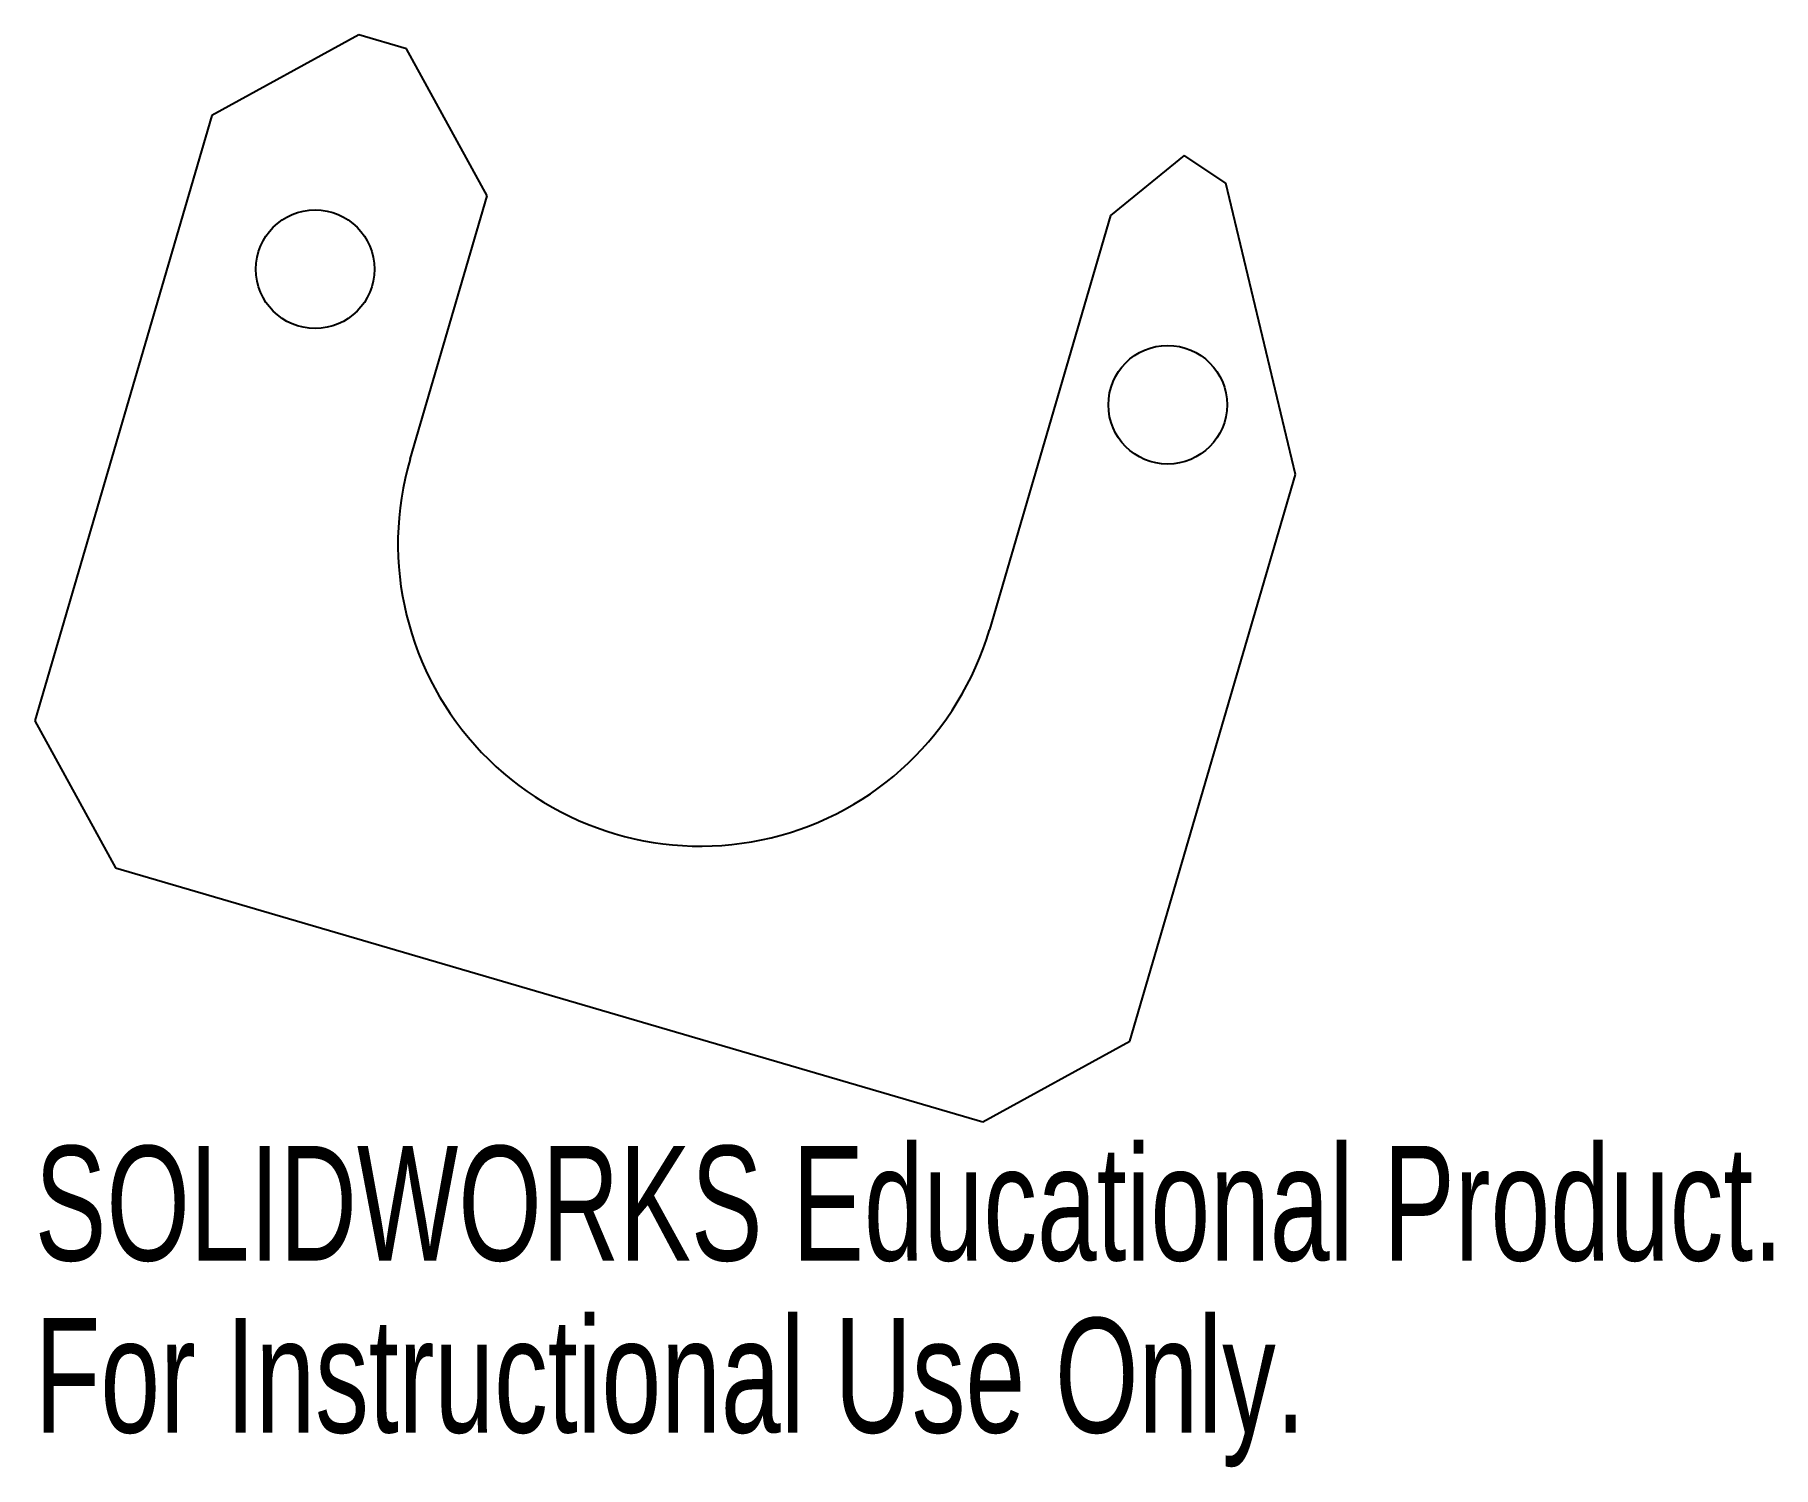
# Model space of a CAD drawing. Header units: millimetres. Extents: x 1407.2 to 1480.5, y 185.4 to 245.8.
import ezdxf

# ---------------------------------------------------------------- set-up
doc = ezdxf.new("R2010")
doc.units = ezdxf.units.MM
doc.styles.add('SLDTEXTSTYLE0', font='TXT', dxfattribs={"width": 0.7})

msp = doc.modelspace()

# ---------------------------------------------------------------- linework, layer by layer
at = {"color": 7, "linetype": 'Continuous', "lineweight": 25}
for p, q in [((1420.861, 245.761), (1414.659, 242.365)), ((1422.863, 245.175), (1420.861, 245.761)), ((1426.258, 238.973), (1422.863, 245.175)), ((1414.659, 242.365), (1407.197, 216.853)), ((1455.634, 240.67), (1452.535, 238.144)), ((1457.393, 239.502), (1455.634, 240.67)), ((1423.014, 227.882), (1426.258, 238.973)), ((1460.336, 227.234), (1457.393, 239.502)), ((1452.535, 238.144), (1447.429, 220.687)), ((1453.351, 203.353), (1460.336, 227.234)), ((1407.197, 216.853), (1410.592, 210.651)), ((1410.592, 210.651), (1447.149, 199.958)), ((1447.149, 199.958), (1453.351, 203.353))]:
    msp.add_line(p, q, dxfattribs=at)
for centre in [(1419.014, 235.882), (1454.944, 230.17)]:
    msp.add_circle(centre, 2.5, dxfattribs=at)
msp.add_ellipse((1435.221, 224.285), major_axis=(-9.45, 8.534), ratio=0.997433, start_param=0.448958, end_param=3.590551, dxfattribs=at)

# ---------------------------------------------------------------- texts
at = {"color": 7, "linetype": 'Continuous', "char_height": 4.83362, "attachment_point": 1, "style": 'SLDTEXTSTYLE0'}
for s, insert in [('SOLIDWORKS Educational Product.', (1407.197, 198.938)), ('For Instructional Use Only.', (1407.197, 191.688))]:
    msp.add_mtext(s, dxfattribs=dict(at, insert=insert))

doc.saveas('drawing.dxf')
